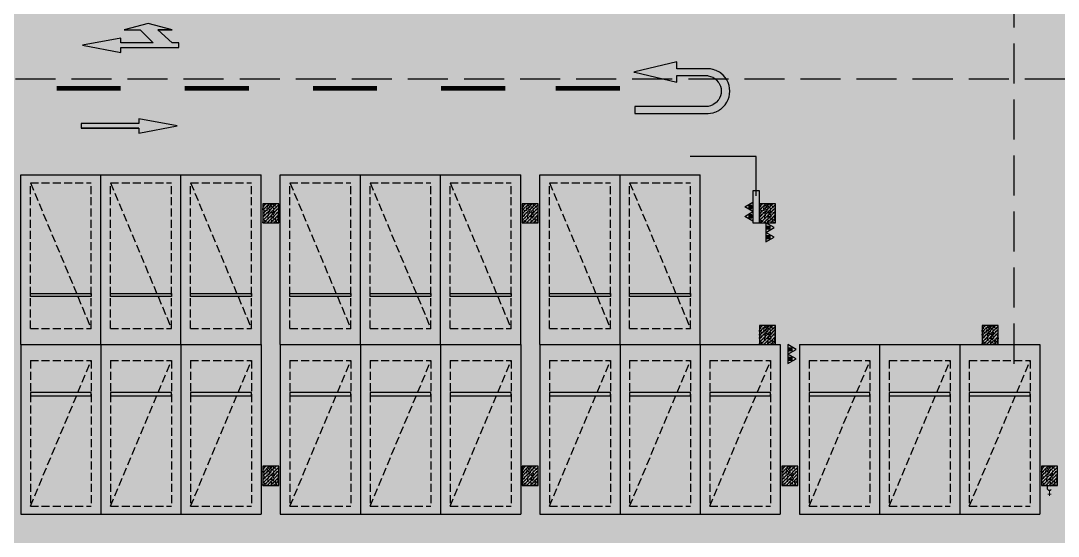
# Model space of a CAD drawing. Extents: x -1338203 to 1886333, y -530034 to 1031844.
# Drawn here: x 802556 to 834932, y 86864 to 102961 of the extents above; entities that cross this region are included whole.
import ezdxf

# ---------------------------------------------------------------- set-up
doc = ezdxf.new("R2010")
doc.units = 0
doc.header["$LTSCALE"] = 1000
doc.header["$MEASUREMENT"] = 0
doc.linetypes.add('$2$DASH', pattern=[0.35, 0.25, -0.1])
doc.linetypes.add('A-001-平面B2$0$__DASH', pattern=[0.35, 0.25, -0.1])
for name, color, linetype in [('$0$DIM_SYMB', 3, 'Continuous'), ('0P-EQUIP-CW', 7, 'Continuous'), ('0P-PIPE-RW', 122, 'Continuous'), ('A-FIRE', 7, 'Continuous'), ('p-a-regular', 5, 'Continuous'), ('S001地下一墙柱$0$S001地下一墙柱$0$0S-CC-LINE', 52, 'Continuous'), ('S001地下一墙柱$0$S001地下一墙柱$0$0S-CW-HATCH', 251, 'Continuous'), ('S001地下一墙柱$0$S001地下一墙柱$0$0S-CW-HATCH-UP', 251, 'Continuous'), ('中心线', 42, 'Continuous'), ('地面指向箭头', 7, 'Continuous'), ('负一层消火栓$0$0P-ACC-FH', 7, 'Continuous'), ('负一层消火栓$0$0P-DIM-FH', 3, 'Continuous'), ('负一层消火栓$0$0P-EQUIP-FH', 7, 'Continuous')]:
    doc.layers.add(name, color=color, linetype=linetype)
doc.layers.add('AAD-A-PROOF', color=30, linetype='Continuous', plot=False)
doc.layers.add('p-a-regular-narrow', color=7, linetype='Continuous', true_color=0x9600ff)
doc.layers.add('p-h-walkable', color=7, linetype='Continuous', lineweight=70, true_color=0xf0f0f0)

# ---------------------------------------------------------------- blocks, each defined once
blk = doc.blocks.new('负一层消火栓$0$$TwtSys$00000546')
h = blk.add_hatch()
h.set_pattern_fill('ANSI31', color=256, scale=200, style=0)
h.set_pattern_definition([(45, (-38543.802, -6670.83), (-17.67767, 17.67767), [])])
h.paths.add_polyline_path([(-65, 174), (65, 174), (65, 44), (-65, 44)])
for points in [[(0, 344), (-198, 0), (198, 0)], [(-65, 174), (65, 174), (65, 44), (-65, 44)]]:
    blk.add_lwpolyline(points, close=True)
blk = doc.blocks.new('负一层消火栓')
at = {"layer": '负一层消火栓$0$0P-ACC-FH', "elevation": 800}
blk.add_lwpolyline([(59040, -210240), (59240, -210240), (59240, -209240), (59040, -209240)], close=True, dxfattribs=at)
at = {"layer": '负一层消火栓$0$0P-DIM-FH'}
for p, q in [((59140, -208164, 1600), (57082, -208164, 1600)), ((59140, -209390, 1600), (59140, -208164, 1600))]:
    blk.add_line(p, q, dxfattribs=at)
at = {"layer": '负一层消火栓$0$0P-EQUIP-FH', "zscale": 0.75}
for p, xscale, yscale, rotation in [((59040, -209741, 1600), -0.7500000000000013, 0.7500000000000013, 90), ((59040, -210038, 1600), -0.7500000000000013, 0.7500000000000013, 90), ((59440, -210389), 0.75, 0.75, 270), ((59440, -210389), 0.75, 0.75, 270), ((59440, -210686), 0.75, 0.75, 270), ((59440, -210686), 0.75, 0.75, 270), ((60126, -214189), 0.75, 0.75, 270), ((60126, -214486), 0.75, 0.75, 270)]:
    blk.add_blockref('负一层消火栓$0$$TwtSys$00000546', p, dxfattribs=dict(at, xscale=xscale, yscale=yscale, rotation=rotation))
blk = doc.blocks.new('剖面位置')
at = {"layer": '$0$DIM_SYMB', "linetype": '$2$DASH', "ltscale": 5}
for points in [[(67187, -214636), (67187, -189047)], [(67187, -214636), (67187, -189047)], [(-151227, -205737), (127993, -205737)], [(-151227, -205737), (127993, -205737)]]:
    blk.add_lwpolyline(points, dxfattribs=at)
blk = doc.blocks.new('$TwtSys$00000320')
at = {"const_width": 20}
for points in [[(0, 0), (0, -121)], [(-37, -83), (37, -83)]]:
    blk.add_lwpolyline(points, dxfattribs=at)
blk = doc.blocks.new('A$Cee0fc4ce')
at = {"layer": '0P-PIPE-RW', "linetype": 'Continuous'}
blk.add_arc((68291, -218515), 75, 45, 315, dxfattribs=at)
at = {"layer": '0P-EQUIP-CW', "xscale": 1.5, "yscale": -1.5, "zscale": 1.5, "rotation": 180}
blk.add_blockref('$TwtSys$00000320', (68291, -218590), dxfattribs=at)
blk = doc.blocks.new('JTDT')
at = {"layer": 'A-FIRE'}
h = blk.add_hatch(color=251, dxfattribs=at)
h.dxf.hatch_style = 1
h.paths.add_polyline_path([(189165, 82916), (189162, 82988), (189159, 82988), (189147, 83060), (189144, 83075), (189126, 83123), (189114, 83162), (189105, 83180), (189081, 83230), (189072, 83245), (189057, 83269), (189036, 83299), (189024, 83317), (189021, 83320), (189021, 83323), (188961, 83389), (188893, 83449), (188818, 83500), (188734, 83542), (188650, 83571), (188561, 83586), (188468, 83592), (188378, 83586), (188288, 83571), (188202, 83542), (188118, 83500), (188043, 83449), (187974, 83389), (187915, 83323), (187915, 83320), (187912, 83317), (187900, 83299), (187882, 83269), (187864, 83245), (187858, 83230), (187831, 83180), (187822, 83162), (187810, 83123), (187795, 83075), (187789, 83060), (187777, 82988), (187771, 82916), (187771, 82895), (187771, 82839), (187771, 81938), (187559, 81938), (187559, 81935), (187867, 80625), (187876, 80592), (187882, 80625), (188190, 81935), (187983, 81935), (187983, 81938), (187983, 82839), (187986, 82895), (187989, 82916), (188007, 82988), (188037, 83060), (188046, 83075), (188076, 83123), (188109, 83162), (188124, 83180), (188184, 83230), (188205, 83245), (188247, 83269), (188318, 83299), (188390, 83317), (188441, 83320), (188468, 83323), (188492, 83320), (188543, 83317), (188615, 83299), (188686, 83269), (188728, 83245), (188749, 83230), (188809, 83180), (188824, 83162), (188857, 83123), (188887, 83075), (188896, 83060), (188926, 82988), (188944, 82916), (188947, 82895), (188949, 82839), (188949, 80625), (189168, 80625), (189168, 82839), (189168, 82895)])
at = {"layer": '地面指向箭头', "color": 251, "linetype": 'Continuous'}
blk.add_lwpolyline([(189165, 82916), (189162, 82988), (189159, 82988), (189147, 83060), (189144, 83075), (189126, 83123), (189114, 83162), (189105, 83180), (189081, 83230), (189072, 83245), (189057, 83269), (189036, 83299), (189024, 83317), (189021, 83320), (189021, 83323), (188961, 83389), (188893, 83449), (188818, 83500), (188734, 83542), (188650, 83571), (188561, 83586), (188468, 83592), (188378, 83586), (188288, 83571), (188202, 83542), (188118, 83500), (188043, 83449), (187974, 83389), (187915, 83323), (187915, 83320), (187912, 83317), (187900, 83299), (187882, 83269), (187864, 83245), (187858, 83230), (187831, 83180), (187822, 83162), (187810, 83123), (187795, 83075), (187789, 83060), (187777, 82988), (187771, 82916), (187771, 82895), (187771, 82839), (187771, 81938), (187559, 81938), (187559, 81935), (187867, 80625), (187876, 80592), (187882, 80625), (188190, 81935), (187983, 81935), (187983, 81938), (187983, 82839), (187986, 82895), (187989, 82916), (188007, 82988), (188037, 83060), (188046, 83075), (188076, 83123), (188109, 83162), (188124, 83180), (188184, 83230), (188205, 83245), (188247, 83269), (188318, 83299), (188390, 83317), (188441, 83320), (188468, 83323), (188492, 83320), (188543, 83317), (188615, 83299), (188686, 83269), (188728, 83245), (188749, 83230), (188809, 83180), (188824, 83162), (188857, 83123), (188887, 83075), (188896, 83060), (188926, 82988), (188944, 82916), (188947, 82895), (188949, 82839), (188949, 80625), (189168, 80625), (189168, 82839), (189168, 82895), (189165, 82916)], dxfattribs=at)
blk = doc.blocks.new('直行')
at = {"layer": '地面指向箭头'}
blk.add_hatch(color=251, dxfattribs=at).paths.add_polyline_path([(-29241, 4059962), (-29466, 4058762), (-29316, 4058762), (-29316, 4056961), (-29166, 4056961), (-29166, 4058762), (-29016, 4058762)])
at = {"layer": '地面指向箭头', "color": 251}
blk.add_lwpolyline([(-29316, 4058762), (-29316, 4056961), (-29316, 4058762), (-29316, 4058762), (-29466, 4058762), (-29241, 4059962), (-29016, 4058762), (-29166, 4058762), (-29166, 4056961), (-29316, 4056961), (-29316, 4056961)], dxfattribs=at)
blk = doc.blocks.new('直行右转或左转')
at = {"layer": '地面指向箭头'}
blk.add_hatch(color=251, dxfattribs=at).paths.add_polyline_path([(3219528, 2452519), (3218327, 2452294), (3218327, 2452444), (3217325, 2452444), (3217726, 2452044), (3218227, 2452044), (3217476, 2451843), (3216725, 2452044), (3217175, 2452044), (3216725, 2452444), (3216524, 2452444), (3216524, 2452594), (3218327, 2452594), (3218327, 2452745)])
at = {"layer": '地面指向箭头', "color": 251}
blk.add_lwpolyline([(3216725, 2452044), (3217175, 2452044), (3216725, 2452044), (3217476, 2451843), (3218227, 2452044), (3217726, 2452044), (3217325, 2452444), (3218327, 2452444), (3218327, 2452294), (3219528, 2452519), (3218327, 2452745), (3218327, 2452594), (3216524, 2452594), (3216524, 2452444), (3216725, 2452444), (3217175, 2452044)], dxfattribs=at)
blk = doc.blocks.new('A$C9cb663f1')
at = {"layer": '中心线', "color": 251, "const_width": 150}
for points in [[(391029, -260912), (393029, -260912)], [(395029, -260912), (397029, -260912)], [(399029, -260912), (401029, -260912)], [(403029, -260912), (405029, -260912)], [(406606, -260912), (408606, -260912)]]:
    blk.add_lwpolyline(points, dxfattribs=at)
at = {"layer": '地面指向箭头', "color": 251, "linetype": 'Continuous', "rotation": 180}
blk.add_blockref('直行右转或左转', (3611363, 2192955), dxfattribs=at)
at = {"layer": '地面指向箭头', "color": 251, "rotation": 270}
blk.add_blockref('JTDT', (328445, -72529), dxfattribs=at)
at = {"layer": '地面指向箭头', "color": 251, "xscale": -1, "rotation": 270}
blk.add_blockref('直行', (-3665168, -232843), dxfattribs=at)

msp = doc.modelspace()

# ---------------------------------------------------------------- hatches: boundary and pattern name
at = {"layer": 'p-h-walkable', "ltscale": 0.002}
h = msp.add_hatch(color=256, dxfattribs=at)
h.dxf.hatch_style = 1
h.paths.add_polyline_path([(633826.6, 244460.7), (640276.6, 244575.6), (640576.6, 234544.8), (645576.7, 234544.6), (645576.7, 209278.9), (732355.9, 209029), (732355.1, 235229.9), (738506.7, 235229.9), (738506.6, 268838.9), (732734.3, 268838.9), (732734.3, 272898.9), (711963.1, 272898.9), (711963.1, 278984.7), (717256.7, 278984.7), (717256.7, 284049), (733571.6, 284135.6), (733996.6, 290449.1), (739216.6, 290449.1), (739766.6, 284299.1), (754626.6, 284299.1), (755296.6, 290449.1), (760516.6, 290449.1), (760816.6, 283049.1), (760816.3, 275879.2), (775122.6, 275879.2), (776006.6, 274138.9), (776006.6, 259429.1), (778716.6, 259429.1), (778716.6, 238849.1), (783416.6, 238849.1), (783416.6, 237229.1), (782066.6, 237229.1), (782066.6, 234429.1), (779546.6, 234429.1), (779546.6, 237129.1), (773916.6, 237129.1), (773916.6, 243229.1), (764306.6, 243225.6), (764306.6, 236639.1), (760766.6, 236639.1), (760766.6, 234429.1), (758246.6, 234429.1), (758246.6, 238649.1), (762116.6, 238649.1), (762116.6, 243225.6), (748656.6, 243225.6), (748756.3, 207529.1), (800106.6, 207528.9), (800206.7, 201639.7), (812908.2, 202239.1), (812576.6, 180449.3), (744206, 180449.3), (744206, 173439), (728556.7, 173439), (728556.6, 122289.1), (746356.6, 122289.1), (750916.6, 132325.6), (842896.6, 132325.6), (843211.6, 121345.6), (839116.6, 121345.6), (839116.6, 93449.1), (864906.6, 93449.1), (864906.6, 79694), (875856.6, 74929.1), (875856.6, 65749.1), (834560.6, 65749.1), (839142.9, 28436.3), (869465.5, 32160.2), (871163.4, 18334), (873704.3, 18646.1), (877328.9, 5540.2), (761876.2, -8638.5), (761133.2, 2082.3), (764950.9, 5291.5), (763253.1, 19116.3), (799242.7, 23536.1), (793807.6, 65749.1), (750756.6, 65749.1), (751556.6, 81645.6), (636016.6, 81645.6), (636016.6, 96345.6), (629416.6, 96345.6), (629416.6, 118203.2), (622306.6, 118203.2), (622286.6, 139083.2), (644406.6, 137003.2), (644406.6, 129968.2), (656656.6, 129968.2), (656406.6, 138083.2), (712156.6, 138083.2), (711856.6, 184449.1), (581811.6, 184349.1), (581826.6, 197199.1), (585876.6, 197449.1), (585976.6, 209279), (629226.6, 209578.9), (628926.8, 236145.4), (633826.6, 236145.6)])
at = {"layer": 'S001地下一墙柱$0$S001地下一墙柱$0$0S-CW-HATCH'}
h = msp.add_hatch(color=256, dxfattribs=at)
h.dxf.hatch_style = 1
h.paths.add_polyline_path([(810606.8, 97249.1), (810106.8, 97249.1), (810106.8, 96649.1), (810606.8, 96649.1)])
h = msp.add_hatch(color=256, dxfattribs=at)
h.dxf.hatch_style = 1
h.paths.add_polyline_path([(818706.8, 97249.1), (818206.8, 97249.1), (818206.8, 96649.1), (818706.8, 96649.1)])
h = msp.add_hatch(color=256, dxfattribs=at)
h.dxf.hatch_style = 1
h.paths.add_polyline_path([(826105.5, 97249.1), (825605.5, 97249.1), (825605.5, 96649.1), (826105.5, 96649.1)])
h = msp.add_hatch(color=256, dxfattribs=at)
h.dxf.hatch_style = 1
h.paths.add_polyline_path([(826105.5, 93449.1), (825605.5, 93449.1), (825605.5, 92849.1), (826105.5, 92849.1)])
h = msp.add_hatch(color=256, dxfattribs=at)
h.dxf.hatch_style = 1
h.paths.add_polyline_path([(833056.8, 93449.1), (832556.8, 93449.1), (832556.8, 92849.1), (833056.8, 92849.1)])
h = msp.add_hatch(color=256, dxfattribs=at)
h.dxf.hatch_style = 1
h.paths.add_polyline_path([(810606.8, 89049.1), (810106.8, 89049.1), (810106.8, 88449.1), (810606.8, 88449.1)])
h = msp.add_hatch(color=256, dxfattribs=at)
h.dxf.hatch_style = 1
h.paths.add_polyline_path([(818706.8, 89049.1), (818206.8, 89049.1), (818206.8, 88449.1), (818706.8, 88449.1)])
h = msp.add_hatch(color=256, dxfattribs=at)
h.dxf.hatch_style = 1
h.paths.add_polyline_path([(826806.8, 89049.1), (826306.8, 89049.1), (826306.8, 88449.1), (826806.8, 88449.1)])
h = msp.add_hatch(color=256, dxfattribs=at)
h.dxf.hatch_style = 1
h.paths.add_polyline_path([(834906.8, 89049.1), (834406.8, 89049.1), (834406.8, 88449.1), (834906.8, 88449.1)])
at = {"layer": 'S001地下一墙柱$0$S001地下一墙柱$0$0S-CW-HATCH-UP'}
h = msp.add_hatch(dxfattribs=at)
h.set_pattern_fill('钢筋混凝土', color=256, scale=30)
h.set_pattern_definition([(45, (842917.5, 106200.8), (-53.03301, 53.03301), []), (50, (842917.5, 106200.8), (215.1781, -18.8256), [22.5, -247.5]), (355, (842917.5, 106200.8), (-41.6254, 225.6576), [18, -198]), (100.4514, (842935.43, 106199.23), (173.5528, 206.8319), [19.122, -210.3426]), (46.1842, (842917.5, 106260.8), (320.1723, -49.6557), [33.75, -371.25]), (96.6356, (842944.18, 106256.67), (280.3988, 292.2354), [28.683, -315.514]), (351.1842, (842917.5, 106260.8), (280.3986, 292.2356), [27, -297]), (21, (842947.5, 106245.8), (179.0721, -120.7857), [22.5, -247.5]), (326, (842947.5, 106245.8), (72.9946, 217.545), [18, -198]), (71.4514, (842962.42, 106235.74), (252.0668, 96.7591), [19.122, -210.3426]), (37.5, (842917.5, 106200.8), (3.64796, 99.86816), [0, -195.6, 0, -201, 0, -198.75]), (7.5, (842917.5, 106200.8), (78.92086, 118.3235), [0, -114.6, 0, -191.1, 0, -75.75]), (327.5, (842850.6, 106200.8), (160.14673, -6.76646), [0, -75, 0, -234, 0, -310.5]), (317.5, (842820.6, 106200.8), (174.95585, 30.0315), [0, -97.5, 0, -155.4, 0, -220.5])])
h.paths.add_polyline_path([(810606.8, 97249.1), (810106.8, 97249.1), (810106.8, 96649.1), (810606.8, 96649.1)])
h = msp.add_hatch(dxfattribs=at)
h.set_pattern_fill('钢筋混凝土', color=256, scale=30)
h.set_pattern_definition([(45, (851017.5, 106200.8), (-53.03301, 53.03301), []), (50, (851017.5, 106200.8), (215.1781, -18.8256), [22.5, -247.5]), (355, (851017.5, 106200.8), (-41.6254, 225.6576), [18, -198]), (100.4514, (851035.43, 106199.23), (173.5528, 206.8319), [19.122, -210.3426]), (46.1842, (851017.5, 106260.8), (320.1723, -49.6557), [33.75, -371.25]), (96.6356, (851044.18, 106256.67), (280.3988, 292.2354), [28.683, -315.514]), (351.1842, (851017.5, 106260.8), (280.3986, 292.2356), [27, -297]), (21, (851047.5, 106245.8), (179.0721, -120.7857), [22.5, -247.5]), (326, (851047.5, 106245.8), (72.9946, 217.545), [18, -198]), (71.4514, (851062.42, 106235.74), (252.0668, 96.7591), [19.122, -210.3426]), (37.5, (851017.5, 106200.8), (3.64796, 99.86816), [0, -195.6, 0, -201, 0, -198.75]), (7.5, (851017.5, 106200.8), (78.92086, 118.3235), [0, -114.6, 0, -191.1, 0, -75.75]), (327.5, (850950.6, 106200.8), (160.14673, -6.76646), [0, -75, 0, -234, 0, -310.5]), (317.5, (850920.6, 106200.8), (174.95585, 30.0315), [0, -97.5, 0, -155.4, 0, -220.5])])
h.paths.add_polyline_path([(818706.8, 97249.1), (818206.8, 97249.1), (818206.8, 96649.1), (818706.8, 96649.1)])
h = msp.add_hatch(dxfattribs=at)
h.set_pattern_fill('钢筋混凝土', color=256, scale=30)
h.set_pattern_definition([(45, (858416.18, 106200.87), (-53.03301, 53.03301), []), (50, (858416.18, 106200.87), (215.1781, -18.8256), [22.5, -247.5]), (355, (858416.18, 106200.87), (-41.6254, 225.6576), [18, -198]), (100.4514, (858434.11, 106199.3), (173.5528, 206.8319), [19.122, -210.3426]), (46.1842, (858416.18, 106260.87), (320.1723, -49.6557), [33.75, -371.25]), (96.6356, (858442.86, 106256.73), (280.3988, 292.2354), [28.683, -315.514]), (351.1842, (858416.18, 106260.87), (280.3986, 292.2356), [27, -297]), (21, (858446.18, 106245.87), (179.0721, -120.7857), [22.5, -247.5]), (326, (858446.18, 106245.87), (72.9946, 217.545), [18, -198]), (71.4514, (858461.1, 106235.8), (252.0668, 96.7591), [19.122, -210.3426]), (37.5, (858416.18, 106200.87), (3.64796, 99.86816), [0, -195.6, 0, -201, 0, -198.75]), (7.5, (858416.18, 106200.87), (78.92086, 118.3235), [0, -114.6, 0, -191.1, 0, -75.75]), (327.5, (858349.28, 106200.87), (160.14673, -6.76646), [0, -75, 0, -234, 0, -310.5]), (317.5, (858319.28, 106200.87), (174.95585, 30.0315), [0, -97.5, 0, -155.4, 0, -220.5])])
h.paths.add_polyline_path([(826105.5, 97249.1), (825605.5, 97249.1), (825605.5, 96649.1), (826105.5, 96649.1)])
h = msp.add_hatch(dxfattribs=at)
h.set_pattern_fill('钢筋混凝土', color=256, scale=30)
h.set_pattern_definition([(45, (858416.18, 102400.87), (-53.03301, 53.03301), []), (50, (858416.18, 102400.87), (215.1781, -18.8256), [22.5, -247.5]), (355, (858416.18, 102400.87), (-41.6254, 225.6576), [18, -198]), (100.4514, (858434.11, 102399.3), (173.5528, 206.8319), [19.122, -210.3426]), (46.1842, (858416.18, 102460.87), (320.1723, -49.6557), [33.75, -371.25]), (96.6356, (858442.86, 102456.73), (280.3988, 292.2354), [28.683, -315.514]), (351.1842, (858416.18, 102460.87), (280.3986, 292.2356), [27, -297]), (21, (858446.18, 102445.87), (179.0721, -120.7857), [22.5, -247.5]), (326, (858446.18, 102445.87), (72.9946, 217.545), [18, -198]), (71.4514, (858461.1, 102435.8), (252.0668, 96.7591), [19.122, -210.3426]), (37.5, (858416.18, 102400.87), (3.64796, 99.86816), [0, -195.6, 0, -201, 0, -198.75]), (7.5, (858416.18, 102400.87), (78.92086, 118.3235), [0, -114.6, 0, -191.1, 0, -75.75]), (327.5, (858349.28, 102400.87), (160.14673, -6.76646), [0, -75, 0, -234, 0, -310.5]), (317.5, (858319.28, 102400.87), (174.95585, 30.0315), [0, -97.5, 0, -155.4, 0, -220.5])])
h.paths.add_polyline_path([(826105.5, 93449.1), (825605.5, 93449.1), (825605.5, 92849.1), (826105.5, 92849.1)])
h = msp.add_hatch(dxfattribs=at)
h.set_pattern_fill('钢筋混凝土', color=256, scale=30)
h.set_pattern_definition([(45, (865367.53, 102400.8), (-53.03301, 53.03301), []), (50, (865367.53, 102400.8), (215.1781, -18.8256), [22.5, -247.5]), (355, (865367.53, 102400.8), (-41.6254, 225.6576), [18, -198]), (100.4514, (865385.46, 102399.23), (173.5528, 206.8319), [19.122, -210.3426]), (46.1842, (865367.53, 102460.8), (320.1723, -49.6557), [33.75, -371.25]), (96.6356, (865394.2, 102456.66), (280.3988, 292.2354), [28.683, -315.514]), (351.1842, (865367.53, 102460.8), (280.3986, 292.2356), [27, -297]), (21, (865397.53, 102445.8), (179.0721, -120.7857), [22.5, -247.5]), (326, (865397.53, 102445.8), (72.9946, 217.545), [18, -198]), (71.4514, (865412.45, 102435.74), (252.0668, 96.7591), [19.122, -210.3426]), (37.5, (865367.53, 102400.8), (3.64796, 99.86816), [0, -195.6, 0, -201, 0, -198.75]), (7.5, (865367.53, 102400.8), (78.92086, 118.3235), [0, -114.6, 0, -191.1, 0, -75.75]), (327.5, (865300.63, 102400.8), (160.14673, -6.76646), [0, -75, 0, -234, 0, -310.5]), (317.5, (865270.63, 102400.8), (174.95585, 30.0315), [0, -97.5, 0, -155.4, 0, -220.5])])
h.paths.add_polyline_path([(833056.8, 93449.1), (832556.8, 93449.1), (832556.8, 92849.1), (833056.8, 92849.1)])
h = msp.add_hatch(dxfattribs=at)
h.set_pattern_fill('钢筋混凝土', color=256, scale=30)
h.set_pattern_definition([(45, (842917.5, 98000.8), (-53.03301, 53.03301), []), (50, (842917.5, 98000.8), (215.1781, -18.8256), [22.5, -247.5]), (355, (842917.5, 98000.8), (-41.6254, 225.6576), [18, -198]), (100.4514, (842935.43, 97999.23), (173.5528, 206.8319), [19.122, -210.3426]), (46.1842, (842917.5, 98060.8), (320.1723, -49.6557), [33.75, -371.25]), (96.6356, (842944.18, 98056.67), (280.3988, 292.2354), [28.683, -315.514]), (351.1842, (842917.5, 98060.8), (280.3986, 292.2356), [27, -297]), (21, (842947.5, 98045.8), (179.0721, -120.7857), [22.5, -247.5]), (326, (842947.5, 98045.8), (72.9946, 217.545), [18, -198]), (71.4514, (842962.42, 98035.74), (252.0668, 96.7591), [19.122, -210.3426]), (37.5, (842917.5, 98000.8), (3.64796, 99.86816), [0, -195.6, 0, -201, 0, -198.75]), (7.5, (842917.5, 98000.8), (78.92086, 118.3235), [0, -114.6, 0, -191.1, 0, -75.75]), (327.5, (842850.6, 98000.8), (160.14673, -6.76646), [0, -75, 0, -234, 0, -310.5]), (317.5, (842820.6, 98000.8), (174.95585, 30.0315), [0, -97.5, 0, -155.4, 0, -220.5])])
h.paths.add_polyline_path([(810606.8, 89049.1), (810106.8, 89049.1), (810106.8, 88449.1), (810606.8, 88449.1)])
h = msp.add_hatch(dxfattribs=at)
h.set_pattern_fill('钢筋混凝土', color=256, scale=30)
h.set_pattern_definition([(45, (851017.5, 98000.8), (-53.03301, 53.03301), []), (50, (851017.5, 98000.8), (215.1781, -18.8256), [22.5, -247.5]), (355, (851017.5, 98000.8), (-41.6254, 225.6576), [18, -198]), (100.4514, (851035.43, 97999.23), (173.5528, 206.8319), [19.122, -210.3426]), (46.1842, (851017.5, 98060.8), (320.1723, -49.6557), [33.75, -371.25]), (96.6356, (851044.18, 98056.67), (280.3988, 292.2354), [28.683, -315.514]), (351.1842, (851017.5, 98060.8), (280.3986, 292.2356), [27, -297]), (21, (851047.5, 98045.8), (179.0721, -120.7857), [22.5, -247.5]), (326, (851047.5, 98045.8), (72.9946, 217.545), [18, -198]), (71.4514, (851062.42, 98035.74), (252.0668, 96.7591), [19.122, -210.3426]), (37.5, (851017.5, 98000.8), (3.64796, 99.86816), [0, -195.6, 0, -201, 0, -198.75]), (7.5, (851017.5, 98000.8), (78.92086, 118.3235), [0, -114.6, 0, -191.1, 0, -75.75]), (327.5, (850950.6, 98000.8), (160.14673, -6.76646), [0, -75, 0, -234, 0, -310.5]), (317.5, (850920.6, 98000.8), (174.95585, 30.0315), [0, -97.5, 0, -155.4, 0, -220.5])])
h.paths.add_polyline_path([(818706.8, 89049.1), (818206.8, 89049.1), (818206.8, 88449.1), (818706.8, 88449.1)])
h = msp.add_hatch(dxfattribs=at)
h.set_pattern_fill('钢筋混凝土', color=256, scale=30)
h.set_pattern_definition([(45, (859117.53, 98000.8), (-53.03301, 53.03301), []), (50, (859117.53, 98000.8), (215.1781, -18.8256), [22.5, -247.5]), (355, (859117.53, 98000.8), (-41.6254, 225.6576), [18, -198]), (100.4514, (859135.46, 97999.23), (173.5528, 206.8319), [19.122, -210.3426]), (46.1842, (859117.53, 98060.8), (320.1723, -49.6557), [33.75, -371.25]), (96.6356, (859144.2, 98056.66), (280.3988, 292.2354), [28.683, -315.514]), (351.1842, (859117.53, 98060.8), (280.3986, 292.2356), [27, -297]), (21, (859147.53, 98045.8), (179.0721, -120.7857), [22.5, -247.5]), (326, (859147.53, 98045.8), (72.9946, 217.545), [18, -198]), (71.4514, (859162.45, 98035.74), (252.0668, 96.7591), [19.122, -210.3426]), (37.5, (859117.53, 98000.8), (3.64796, 99.86816), [0, -195.6, 0, -201, 0, -198.75]), (7.5, (859117.53, 98000.8), (78.92086, 118.3235), [0, -114.6, 0, -191.1, 0, -75.75]), (327.5, (859050.63, 98000.8), (160.14673, -6.76646), [0, -75, 0, -234, 0, -310.5]), (317.5, (859020.63, 98000.8), (174.95585, 30.0315), [0, -97.5, 0, -155.4, 0, -220.5])])
h.paths.add_polyline_path([(826806.8, 89049.1), (826306.8, 89049.1), (826306.8, 88449.1), (826806.8, 88449.1)])
h = msp.add_hatch(dxfattribs=at)
h.set_pattern_fill('钢筋混凝土', color=256, scale=30)
h.set_pattern_definition([(45, (867217.53, 98000.8), (-53.03301, 53.03301), []), (50, (867217.53, 98000.8), (215.1781, -18.8256), [22.5, -247.5]), (355, (867217.53, 98000.8), (-41.6254, 225.6576), [18, -198]), (100.4514, (867235.46, 97999.23), (173.5528, 206.8319), [19.122, -210.3426]), (46.1842, (867217.53, 98060.8), (320.1723, -49.6557), [33.75, -371.25]), (96.6356, (867244.2, 98056.66), (280.3988, 292.2354), [28.683, -315.514]), (351.1842, (867217.53, 98060.8), (280.3986, 292.2356), [27, -297]), (21, (867247.53, 98045.8), (179.0721, -120.7857), [22.5, -247.5]), (326, (867247.53, 98045.8), (72.9946, 217.545), [18, -198]), (71.4514, (867262.45, 98035.74), (252.0668, 96.7591), [19.122, -210.3426]), (37.5, (867217.53, 98000.8), (3.64796, 99.86816), [0, -195.6, 0, -201, 0, -198.75]), (7.5, (867217.53, 98000.8), (78.92086, 118.3235), [0, -114.6, 0, -191.1, 0, -75.75]), (327.5, (867150.63, 98000.8), (160.14673, -6.76646), [0, -75, 0, -234, 0, -310.5]), (317.5, (867120.63, 98000.8), (174.95585, 30.0315), [0, -97.5, 0, -155.4, 0, -220.5])])
h.paths.add_polyline_path([(834906.8, 89049.1), (834406.8, 89049.1), (834406.8, 88449.1), (834906.8, 88449.1)])

# ---------------------------------------------------------------- linework, layer by layer
for p, q in [((802556.5, 92848.8), (802556.5, 98148.8)), ((802556.5, 98148.8), (805056.5, 98148.8)), ((805056.5, 92848.8), (805056.5, 98148.8)), ((805056.5, 92848.8), (805056.5, 98148.8)), ((805056.5, 98148.8), (807556.5, 98148.8)), ((807556.5, 92848.8), (807556.5, 98148.8)), ((807556.5, 92848.8), (807556.5, 98148.8)), ((807556.5, 98148.8), (810056.5, 98148.8)), ((810056.5, 92848.8), (810056.5, 98148.8)), ((810656.5, 92848.8), (810656.5, 98148.8)), ((810656.5, 98148.8), (813156.5, 98148.8)), ((813156.5, 92848.8), (813156.5, 98148.8)), ((813156.5, 92848.8), (813156.5, 98148.8)), ((813156.5, 98148.8), (815656.5, 98148.8)), ((815656.5, 92848.8), (815656.5, 98148.8)), ((815656.5, 92848.8), (815656.5, 98148.8)), ((815656.5, 98148.8), (818156.5, 98148.8)), ((818156.5, 92848.8), (818156.5, 98148.8)), ((818756.5, 92848.8), (818756.5, 98148.8)), ((818756.5, 98148.8), (821256.5, 98148.8)), ((821256.5, 92848.8), (821256.5, 98148.8)), ((821256.5, 92848.8), (821256.5, 98148.8)), ((821256.5, 98148.8), (823756.5, 98148.8)), ((823756.5, 92848.8), (823756.5, 98148.8)), ((802556.5, 92849.2), (802556.5, 87549.2)), ((802556.5, 92849.2), (805056.5, 92849.2)), ((802556.5, 92848.8), (805056.5, 92848.8)), ((805056.5, 92849.2), (805056.5, 87549.2)), ((805056.5, 92849.2), (805056.5, 87549.2)), ((805056.5, 92849.2), (807556.5, 92849.2)), ((805056.5, 92848.8), (807556.5, 92848.8)), ((807556.5, 92849.2), (807556.5, 87549.2)), ((807556.5, 92849.2), (807556.5, 87549.2)), ((807556.5, 92849.2), (810056.5, 92849.2)), ((807556.5, 92848.8), (810056.5, 92848.8)), ((810056.5, 92849.2), (810056.5, 87549.2)), ((810656.5, 92849.2), (810656.5, 87549.2)), ((810656.5, 92849.2), (813156.5, 92849.2)), ((810656.5, 92848.8), (813156.5, 92848.8)), ((813156.5, 92849.2), (813156.5, 87549.2)), ((813156.5, 92849.2), (813156.5, 87549.2)), ((813156.5, 92849.2), (815656.5, 92849.2)), ((813156.5, 92848.8), (815656.5, 92848.8)), ((815656.5, 92849.2), (815656.5, 87549.2)), ((815656.5, 92849.2), (815656.5, 87549.2)), ((815656.5, 92849.2), (818156.5, 92849.2)), ((815656.5, 92848.8), (818156.5, 92848.8)), ((818156.5, 92849.2), (818156.5, 87549.2)), ((818756.5, 92849.2), (818756.5, 87549.2)), ((818756.5, 92849.2), (821256.5, 92849.2)), ((818756.5, 92848.8), (821256.5, 92848.8)), ((821256.5, 92849.2), (821256.5, 87549.2)), ((821256.5, 92849.2), (821256.5, 87549.2)), ((821256.5, 92849.2), (823756.5, 92849.2)), ((821256.5, 92848.8), (823756.5, 92848.8)), ((823756.5, 92849.2), (823756.5, 87549.2)), ((823756.5, 92849.2), (823756.5, 87549.2)), ((823756.5, 92849.2), (826256.5, 92849.2)), ((826256.5, 92849.2), (826256.5, 87549.2)), ((826856.5, 92849.2), (826856.5, 87549.2)), ((826856.5, 92849.2), (829356.5, 92849.2)), ((829356.5, 92849.2), (829356.5, 87549.2)), ((829356.5, 92849.2), (829356.5, 87549.2)), ((829356.5, 92849.2), (831856.5, 92849.2)), ((831856.5, 92849.2), (831856.5, 87549.2)), ((831856.5, 92849.2), (831856.5, 87549.2)), ((831856.5, 92849.2), (834356.5, 92849.2)), ((834356.5, 92849.2), (834356.5, 87549.2)), ((802556.5, 87549.2), (805056.5, 87549.2)), ((805056.5, 87549.2), (807556.5, 87549.2)), ((807556.5, 87549.2), (810056.5, 87549.2)), ((810656.5, 87549.2), (813156.5, 87549.2)), ((813156.5, 87549.2), (815656.5, 87549.2)), ((815656.5, 87549.2), (818156.5, 87549.2)), ((818756.5, 87549.2), (821256.5, 87549.2)), ((821256.5, 87549.2), (823756.5, 87549.2)), ((823756.5, 87549.2), (826256.5, 87549.2)), ((826856.5, 87549.2), (829356.5, 87549.2)), ((829356.5, 87549.2), (831856.5, 87549.2)), ((831856.5, 87549.2), (834356.5, 87549.2))]:
    msp.add_line(p, q)
at = {"linetype": 'A-001-平面B2$0$__DASH'}
for p, q in [((802856.5, 97898.8), (804756.5, 97898.8)), ((802856.5, 93348.8), (802856.5, 97898.8)), ((804756.5, 93348.8), (804756.5, 97898.8)), ((805356.5, 97898.8), (807256.5, 97898.8)), ((805356.5, 93348.8), (805356.5, 97898.8)), ((807256.5, 93348.8), (807256.5, 97898.8)), ((807856.5, 97898.8), (809756.5, 97898.8)), ((807856.5, 93348.8), (807856.5, 97898.8)), ((809756.5, 93348.8), (809756.5, 97898.8)), ((810956.5, 97898.8), (812856.5, 97898.8)), ((810956.5, 93348.8), (810956.5, 97898.8)), ((812856.5, 93348.8), (812856.5, 97898.8)), ((813456.5, 97898.8), (815356.5, 97898.8)), ((813456.5, 93348.8), (813456.5, 97898.8)), ((815356.5, 93348.8), (815356.5, 97898.8)), ((815956.5, 97898.8), (817856.5, 97898.8)), ((815956.5, 93348.8), (815956.5, 97898.8)), ((817856.5, 93348.8), (817856.5, 97898.8)), ((819056.5, 97898.8), (820956.5, 97898.8)), ((819056.5, 93348.8), (819056.5, 97898.8)), ((820956.5, 93348.8), (820956.5, 97898.8)), ((821556.5, 97898.8), (823456.5, 97898.8)), ((821556.5, 93348.8), (821556.5, 97898.8)), ((823456.5, 93348.8), (823456.5, 97898.8)), ((802856.5, 93348.8), (804756.5, 93348.8)), ((805356.5, 93348.8), (807256.5, 93348.8)), ((807856.5, 93348.8), (809756.5, 93348.8)), ((810956.5, 93348.8), (812856.5, 93348.8)), ((813456.5, 93348.8), (815356.5, 93348.8)), ((815956.5, 93348.8), (817856.5, 93348.8)), ((819056.5, 93348.8), (820956.5, 93348.8)), ((821556.5, 93348.8), (823456.5, 93348.8)), ((802856.5, 92349.2), (804756.5, 92349.2)), ((802856.5, 92349.2), (802856.5, 87799.2)), ((804756.5, 92349.2), (804756.5, 87799.2)), ((805356.5, 92349.2), (807256.5, 92349.2)), ((805356.5, 92349.2), (805356.5, 87799.2)), ((807256.5, 92349.2), (807256.5, 87799.2)), ((807856.5, 92349.2), (809756.5, 92349.2)), ((807856.5, 92349.2), (807856.5, 87799.2)), ((809756.5, 92349.2), (809756.5, 87799.2)), ((810956.5, 92349.2), (812856.5, 92349.2)), ((810956.5, 92349.2), (810956.5, 87799.2)), ((812856.5, 92349.2), (812856.5, 87799.2)), ((813456.5, 92349.2), (815356.5, 92349.2)), ((813456.5, 92349.2), (813456.5, 87799.2)), ((815356.5, 92349.2), (815356.5, 87799.2)), ((815956.5, 92349.2), (817856.5, 92349.2)), ((815956.5, 92349.2), (815956.5, 87799.2)), ((817856.5, 92349.2), (817856.5, 87799.2)), ((819056.5, 92349.2), (820956.5, 92349.2)), ((819056.5, 92349.2), (819056.5, 87799.2)), ((820956.5, 92349.2), (820956.5, 87799.2)), ((821556.5, 92349.2), (823456.5, 92349.2)), ((821556.5, 92349.2), (821556.5, 87799.2)), ((823456.5, 92349.2), (823456.5, 87799.2)), ((824056.5, 92349.2), (825956.5, 92349.2)), ((824056.5, 92349.2), (824056.5, 87799.2)), ((825956.5, 92349.2), (825956.5, 87799.2)), ((827156.5, 92349.2), (829056.5, 92349.2)), ((827156.5, 92349.2), (827156.5, 87799.2)), ((829056.5, 92349.2), (829056.5, 87799.2)), ((829656.5, 92349.2), (831556.5, 92349.2)), ((829656.5, 92349.2), (829656.5, 87799.2)), ((831556.5, 92349.2), (831556.5, 87799.2)), ((832156.5, 92349.2), (834056.5, 92349.2)), ((832156.5, 92349.2), (832156.5, 87799.2)), ((834056.5, 92349.2), (834056.5, 87799.2)), ((802856.5, 87799.2), (804756.5, 87799.2)), ((805356.5, 87799.2), (807256.5, 87799.2)), ((807856.5, 87799.2), (809756.5, 87799.2)), ((810956.5, 87799.2), (812856.5, 87799.2)), ((813456.5, 87799.2), (815356.5, 87799.2)), ((815956.5, 87799.2), (817856.5, 87799.2)), ((819056.5, 87799.2), (820956.5, 87799.2)), ((821556.5, 87799.2), (823456.5, 87799.2)), ((824056.5, 87799.2), (825956.5, 87799.2)), ((827156.5, 87799.2), (829056.5, 87799.2)), ((829656.5, 87799.2), (831556.5, 87799.2)), ((832156.5, 87799.2), (834056.5, 87799.2))]:
    msp.add_line(p, q, dxfattribs=at)
for points in [[(802856.5, 97898.8), (804756.5, 93348.8)], [(805356.5, 97898.8), (807256.5, 93348.8)], [(807856.5, 97898.8), (809756.5, 93348.8)], [(810956.5, 97898.8), (812856.5, 93348.8)], [(813456.5, 97898.8), (815356.5, 93348.8)], [(815956.5, 97898.8), (817856.5, 93348.8)], [(819056.5, 97898.8), (820956.5, 93348.8)], [(821556.5, 97898.8), (823456.5, 93348.8)], [(802856.5, 87799.2), (804756.5, 92349.2)], [(805356.5, 87799.2), (807256.5, 92349.2)], [(807856.5, 87799.2), (809756.5, 92349.2)], [(810956.5, 87799.2), (812856.5, 92349.2)], [(813456.5, 87799.2), (815356.5, 92349.2)], [(815956.5, 87799.2), (817856.5, 92349.2)], [(819056.5, 87799.2), (820956.5, 92349.2)], [(821556.5, 87799.2), (823456.5, 92349.2)], [(824056.5, 87799.2), (825956.5, 92349.2)], [(827156.5, 87799.2), (829056.5, 92349.2)], [(829656.5, 87799.2), (831556.5, 92349.2)], [(832156.5, 87799.2), (834056.5, 92349.2)]]:
    msp.add_lwpolyline(points, dxfattribs=at)
for points in [[(804756.5, 94348.8), (802856.5, 94348.8), (802856.5, 94448.8), (804756.5, 94448.8)], [(807256.5, 94348.8), (805356.5, 94348.8), (805356.5, 94448.8), (807256.5, 94448.8)], [(809756.5, 94348.8), (807856.5, 94348.8), (807856.5, 94448.8), (809756.5, 94448.8)], [(812856.5, 94348.8), (810956.5, 94348.8), (810956.5, 94448.8), (812856.5, 94448.8)], [(815356.5, 94348.8), (813456.5, 94348.8), (813456.5, 94448.8), (815356.5, 94448.8)], [(817856.5, 94348.8), (815956.5, 94348.8), (815956.5, 94448.8), (817856.5, 94448.8)], [(820956.5, 94348.8), (819056.5, 94348.8), (819056.5, 94448.8), (820956.5, 94448.8)], [(823456.5, 94348.8), (821556.5, 94348.8), (821556.5, 94448.8), (823456.5, 94448.8)], [(804756.5, 91349.2), (802856.5, 91349.2), (802856.5, 91249.2), (804756.5, 91249.2)], [(807256.5, 91349.2), (805356.5, 91349.2), (805356.5, 91249.2), (807256.5, 91249.2)], [(809756.5, 91349.2), (807856.5, 91349.2), (807856.5, 91249.2), (809756.5, 91249.2)], [(812856.5, 91349.2), (810956.5, 91349.2), (810956.5, 91249.2), (812856.5, 91249.2)], [(815356.5, 91349.2), (813456.5, 91349.2), (813456.5, 91249.2), (815356.5, 91249.2)], [(817856.5, 91349.2), (815956.5, 91349.2), (815956.5, 91249.2), (817856.5, 91249.2)], [(820956.5, 91349.2), (819056.5, 91349.2), (819056.5, 91249.2), (820956.5, 91249.2)], [(823456.5, 91349.2), (821556.5, 91349.2), (821556.5, 91249.2), (823456.5, 91249.2)], [(825956.5, 91349.2), (824056.5, 91349.2), (824056.5, 91249.2), (825956.5, 91249.2)], [(829056.5, 91349.2), (827156.5, 91349.2), (827156.5, 91249.2), (829056.5, 91249.2)], [(831556.5, 91349.2), (829656.5, 91349.2), (829656.5, 91249.2), (831556.5, 91249.2)], [(834056.5, 91349.2), (832156.5, 91349.2), (832156.5, 91249.2), (834056.5, 91249.2)]]:
    msp.add_lwpolyline(points, close=True)
at = {"layer": 'p-a-regular', "ltscale": 0.002, "const_width": 1000}
for points in [[(803806.5, 93348.8), (803806.5, 97898.8)], [(808806.5, 93348.8), (808806.5, 97898.8)], [(811906.5, 93348.8), (811906.5, 97898.8)], [(816906.5, 93348.8), (816906.5, 97898.8)], [(820006.5, 93348.8), (820006.5, 97898.8)], [(803806.5, 92349.2), (803806.5, 87799.2)], [(808806.5, 92349.2), (808806.5, 87799.2)], [(811906.5, 92349.2), (811906.5, 87799.2)], [(816906.5, 92349.2), (816906.5, 87799.2)], [(820006.5, 92349.2), (820006.5, 87799.2)], [(825006.5, 92349.2), (825006.5, 87799.2)], [(828106.5, 92349.2), (828106.5, 87799.2)], [(833106.5, 92349.2), (833106.5, 87799.2)]]:
    msp.add_lwpolyline(points, dxfattribs=at)
at = {"layer": 'p-a-regular-narrow', "ltscale": 0.002, "const_width": 1000}
for points in [[(806306.5, 93348.8), (806306.5, 97898.8)], [(814406.5, 93348.8), (814406.5, 97898.8)], [(822506.5, 93348.8), (822506.5, 97898.8)], [(806306.5, 92349.2), (806306.5, 87799.2)], [(814406.5, 92349.2), (814406.5, 87799.2)], [(822506.5, 92349.2), (822506.5, 87799.2)], [(830606.5, 92349.2), (830606.5, 87799.2)]]:
    msp.add_lwpolyline(points, dxfattribs=at)
at = {"layer": 'S001地下一墙柱$0$S001地下一墙柱$0$0S-CC-LINE'}
for points in [[(810606.8, 97249.1), (810106.8, 97249.1), (810106.8, 96649.1), (810606.8, 96649.1)], [(818706.8, 97249.1), (818206.8, 97249.1), (818206.8, 96649.1), (818706.8, 96649.1)], [(826105.5, 97249.1), (825605.5, 97249.1), (825605.5, 96649.1), (826105.5, 96649.1)], [(826105.5, 93449.1), (825605.5, 93449.1), (825605.5, 92849.1), (826105.5, 92849.1)], [(833056.8, 93449.1), (832556.8, 93449.1), (832556.8, 92849.1), (833056.8, 92849.1)], [(810606.8, 89049.1), (810106.8, 89049.1), (810106.8, 88449.1), (810606.8, 88449.1)], [(818706.8, 89049.1), (818206.8, 89049.1), (818206.8, 88449.1), (818706.8, 88449.1)], [(826806.8, 89049.1), (826306.8, 89049.1), (826306.8, 88449.1), (826806.8, 88449.1)], [(834906.8, 89049.1), (834406.8, 89049.1), (834406.8, 88449.1), (834906.8, 88449.1)]]:
    msp.add_lwpolyline(points, close=True, dxfattribs=at)

# ---------------------------------------------------------------- block references
at = {"ltscale": 0.002}
for name, p in [('负一层消火栓', (766365.4, 306889.1)), ('A$C9cb663f1', (412646.2, 361761.3))]:
    msp.add_blockref(name, p, dxfattribs=at)
msp.add_blockref('A$Cee0fc4ce', (766365.5, 306889.1))
at = {"layer": 'AAD-A-PROOF'}
msp.add_blockref('剖面位置', (766365.4, 306889.1), dxfattribs=at)

doc.saveas('drawing.dxf')
